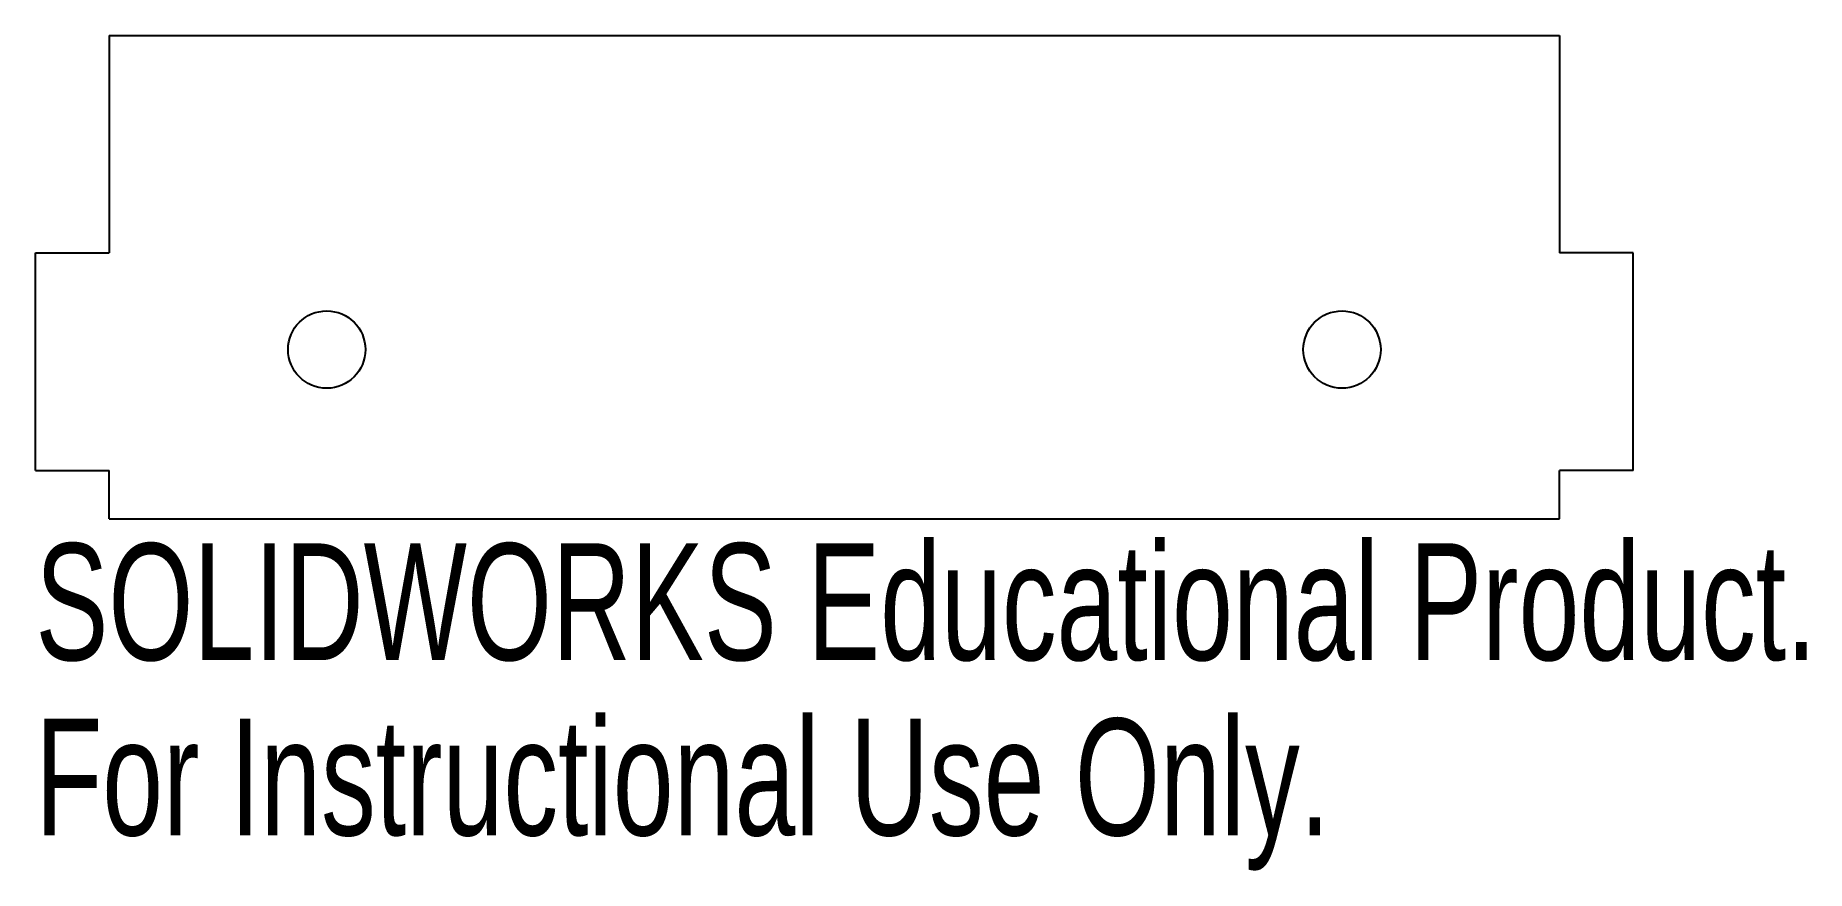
# Model space of a CAD drawing. Header units: millimetres. Extents: x 0 to 73.3, y -14.6 to 20.
import ezdxf

# ---------------------------------------------------------------- set-up
doc = ezdxf.new("R2010")
doc.units = ezdxf.units.MM
doc.styles.add('SLDTEXTSTYLE0', font='TXT', dxfattribs={"width": 0.7})

msp = doc.modelspace()

# ---------------------------------------------------------------- linework, layer by layer
at = {"color": 7, "linetype": 'Continuous', "lineweight": 25}
for p, q in [((3.05, 20), (63.05, 20)), ((3.05, 20), (3.05, 11)), ((63.05, 20), (63.05, 11)), ((0, 2), (0, 11)), ((0, 11), (3.05, 11)), ((66.1, 11), (63.05, 11)), ((66.1, 2), (66.1, 11)), ((0, 2), (3.05, 2)), ((3.05, 0), (3.05, 2)), ((63.05, 0), (63.05, 2)), ((66.1, 2), (63.05, 2)), ((3.05, 0), (63.05, 0))]:
    msp.add_line(p, q, dxfattribs=at)
for centre in [(12.05, 7), (54.05, 7)]:
    msp.add_circle(centre, 1.6, dxfattribs=at)

# ---------------------------------------------------------------- texts
at = {"color": 7, "linetype": 'Continuous', "char_height": 4.83362, "attachment_point": 1, "style": 'SLDTEXTSTYLE0'}
for s, insert in [('SOLIDWORKS Educational Product.', (0, -1.02)), ('For Instructional Use Only.', (0, -8.27))]:
    msp.add_mtext(s, dxfattribs=dict(at, insert=insert))

doc.saveas('drawing.dxf')
